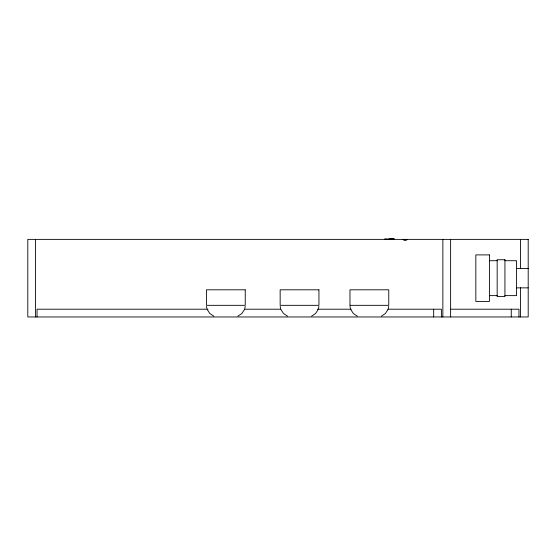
<?xml version="1.0" encoding="UTF-8"?>
<svg xmlns="http://www.w3.org/2000/svg" width="556" height="556" viewBox="0 0 556 556"><rect width="100%" height="100%" fill="white"/><g stroke="black" fill="none" stroke-linecap="round" stroke-linejoin="round"><path stroke-width="0.83" d="M245.196 306.37L244.793 308.524M318.894 306.37L318.491 308.524M388.72 306.37L388.317 308.524M244.425 309.609L241.832 313.556L237.885 316.149M318.129 309.609L315.537 313.556L311.589 316.149M387.949 309.609L385.357 313.556L381.416 316.149M392.654 239.309L394.03 239.038L384.724 239.038L386.927 239.462M392.327 239.316L394.03 239.038L387.685 239.344M403.496 239.97L407.465 239.379M404.365 239.907L406.964 239.705M389.249 239.379L394.03 239.038L388.394 239.351M388.505 239.365L394.03 239.038M489.412 260.715L497.168 260.715M504.924 260.715L516.566 260.715L516.566 295.625L504.924 295.625M516.566 268.472L528.2 268.472M516.566 287.869L528.2 287.869M489.412 295.625L497.168 295.625M349.974 305.327L388.769 305.327L388.769 289.808L349.974 289.808L349.974 305.327M208.013 309.205L37.03 309.205L37.03 316.962M244.466 309.205L280.919 309.205M317.372 309.205L351.225 309.205M387.678 309.205L441.388 309.205L441.388 316.962M450.457 309.205L518.97 309.205L518.97 316.962M403.322 239.705L405.915 239.907M402.815 239.379L406.783 239.97M357.327 316.149L353.387 313.556L350.794 309.609M287.508 316.149L283.56 313.556L280.968 309.609M213.803 316.149L209.855 313.556L207.27 309.609M350.426 308.524L350.023 306.37M280.599 308.524L280.196 306.37M206.901 308.524L206.498 306.37M520.444 239.379L520.444 268.687M520.444 287.654L520.444 316.962M511.256 309.205L511.256 316.962M450.617 239.379L450.617 316.962M442.861 239.379L442.861 316.962M433.673 309.205L433.673 316.962M35.556 239.379L35.556 316.962M245.238 289.808L245.238 305.327L206.45 305.327L206.45 289.808L245.238 289.808M318.942 289.808L318.942 305.327L280.154 305.327L280.154 289.808L318.942 289.808M528.2 239.379L27.8 239.379L27.8 316.962L528.2 316.962L528.2 239.379M489.412 254.898L475.832 254.898L475.832 301.449L489.412 301.449L489.412 254.898M504.924 259.749L497.168 259.749L497.168 296.598L504.924 296.598L504.924 259.749"/></g></svg>
